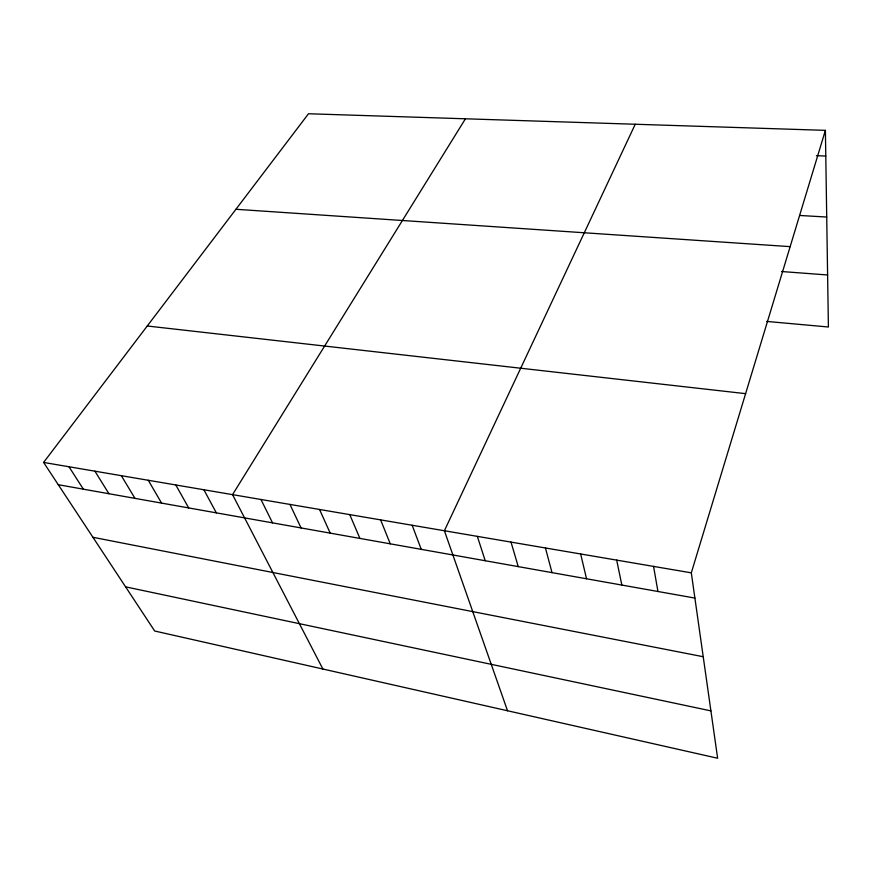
<?xml version="1.0" encoding="UTF-8"?>
<svg xmlns="http://www.w3.org/2000/svg" width="872" height="872" viewBox="0 0 872 872"><rect width="100%" height="100%" fill="white"/><g stroke="black" fill="none" stroke-linecap="round" stroke-linejoin="round"><path stroke-width="1.31" d="M691.311 572.839L825.392 130.353L308.503 113.752L43.6 462.433L154.693 631.012L717.634 758.248L691.311 572.839L43.6 462.433M635.241 124.249L444.393 530.743L507.526 710.767M465.441 118.788L232.541 494.642L322.891 669.031M816.421 155.685L825.784 156.055M799.733 215.471L826.721 217.041M235.92 209.28L790.152 246.645M781.519 271.519L827.604 274.974M766.673 321.419L828.4 327L825.392 130.353M147.248 325.997L745.604 393.654M58.282 484.712L694.897 598.072M92.923 537.283L703.214 656.725M125.579 586.845L710.909 710.876M68.997 466.76L83.352 489.181M94.906 471.174L108.924 493.726M121.328 475.676L134.986 498.37M148.284 480.276L161.571 503.111M175.795 484.963L188.69 507.94M203.874 489.748L216.354 512.867M260.946 499.482L272.555 522.873M289.94 504.419L301.08 527.952M319.534 509.466L330.194 533.13M349.759 514.622L359.918 538.427M380.628 519.875L390.264 543.834M412.162 525.249L421.241 549.349M477.333 536.356L485.224 560.74M511.003 542.101L518.251 566.626M545.436 547.976L552.02 572.632M580.654 553.971L586.54 578.779M616.689 560.118L621.845 585.068M653.564 566.397L657.946 591.499"/></g></svg>
